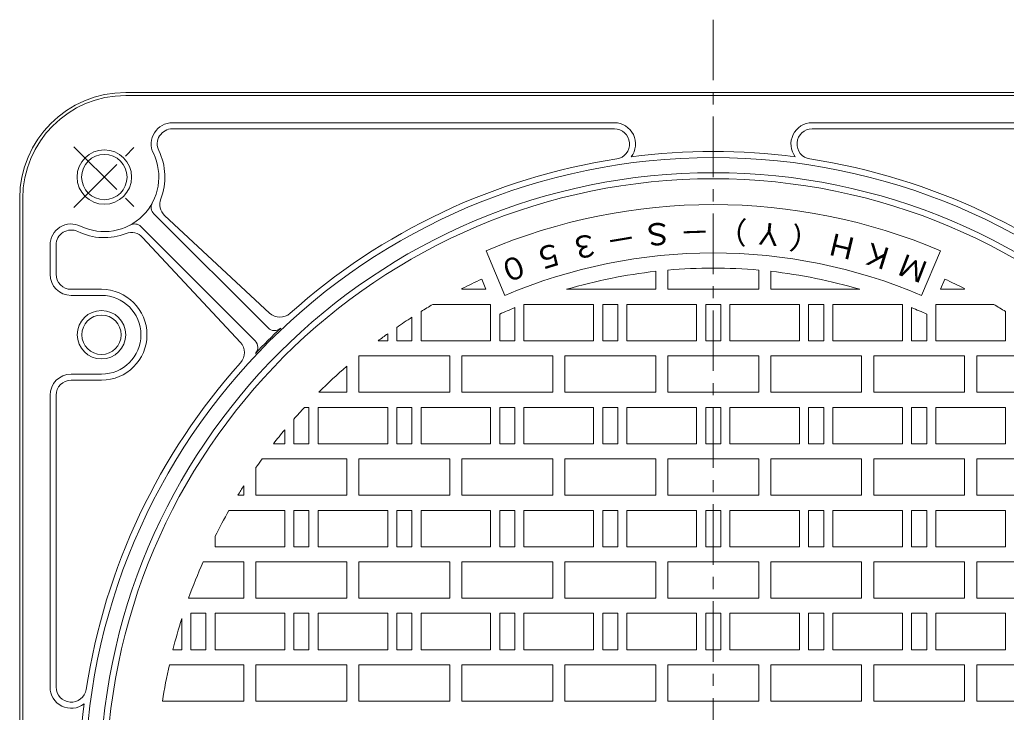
# Model space of a CAD drawing. Units: millimetres, scale not verified. Extents: x -579 to 760, y -540 to 531.
# Drawn here: x -542.2 to -216.5, y 302.5 to 531.2 of the extents above; entities that cross this region are included whole.
import ezdxf
from ezdxf.enums import TextEntityAlignment as Align

# ---------------------------------------------------------------- set-up
doc = ezdxf.new("R2010")
doc.units = ezdxf.units.MM
doc.header["$LTSCALE"] = 4
doc.linetypes.add('CHAIN1', pattern=[8, 5, -1, 1, -1])
for name, color, linetype, lineweight in [('0-0_通り芯', 6, 'CHAIN1', 9), ('0-1_躯体', 2, 'Continuous', 9), ('0-2_仕上', 3, 'Continuous', 9)]:
    doc.layers.add(name, color=color, linetype=linetype, lineweight=lineweight)
doc.styles.add('ＭＳ ゴシック', font='')
doc.styles.get('ＭＳ ゴシック').set_extended_font_data('MS Gothic')

msp = doc.modelspace()

# ---------------------------------------------------------------- linework, layer by layer
at = {"layer": '0-0_通り芯', "color": 3}
msp.add_line((-313.247, 531.221), (-313.247, 25.163), dxfattribs=at)
at = {"layer": '0-1_躯体'}
for p, q in [((-507.247, 507.192), (-119.247, 507.192)), ((-507.247, 506.192), (-119.247, 506.192)), ((-491.834, 497.192), (-345.9, 497.192)), ((-491.834, 495.192), (-345.9, 495.192)), ((-134.661, 497.192), (-280.594, 497.192)), ((-134.661, 495.192), (-280.594, 495.192)), ((-542.247, 472.192), (-542.247, 84.192)), ((-541.247, 472.192), (-541.247, 84.192)), ((-460.265, 429.453), (-497.967, 467.154)), ((-459.731, 434.341), (-494.4, 466.603)), ((-464.507, 425.21), (-502.209, 462.912)), ((-501.658, 459.346), (-469.396, 424.676)), ((-532.247, 456.779), (-532.247, 447.192)), ((-530.247, 456.779), (-530.247, 447.192)), ((-515.247, 442.192), (-525.247, 442.192)), ((-515.247, 440.192), (-525.247, 440.192)), ((-515.247, 414.192), (-525.247, 414.192)), ((-515.247, 412.192), (-525.247, 412.192)), ((-532.247, 407.192), (-532.247, 310.845)), ((-530.247, 407.192), (-530.247, 310.845))]:
    msp.add_line(p, q, dxfattribs=at)
at = {"layer": '0-1_躯体', "linetype": 'CHAIN1'}
for p, q in [((-524.346, 489.29), (-504.291, 469.236)), ((-524.346, 469.236), (-504.291, 489.29))]:
    msp.add_line(p, q, dxfattribs=at)
at = {"layer": '0-1_躯体'}
for centre, radius in [((-514.318, 479.263), 9), ((-514.318, 479.263), 7.5), ((-313.247, 278.192), 207.5), ((-313.247, 278.192), 202.5), ((-515.247, 427.192), 8), ((-515.247, 427.192), 6.5)]:
    msp.add_circle(centre, radius, dxfattribs=at)
for centre, radius, start, end in [((-507.247, 472.192), 35, 90, 180), ((-507.247, 472.192), 34, 90, 180), ((-491.834, 490.192), 7, 90, 205.92264), ((-491.834, 490.192), 5, 90, 205.92265), ((-345.9, 490.192), 7, 322.513, 90), ((-345.9, 490.192), 5, 278.75609, 90), ((-280.594, 490.192), 7, 90, 217.487), ((-280.594, 490.192), 5, 90, 261.24391), ((-514.318, 479.263), 18, 244.07736, 25.92264), ((-514.318, 479.263), 20, 338.90057, 25.92264), ((-313.247, 278.192), 209.5, 82.56801, 97.43199), ((-313.247, 278.192), 209.5, 98.7561, 131.83818), ((-313.247, 278.192), 209.5, 48.16182, 81.2439), ((-495.845, 469.276), 3, 151.60144, 224.99866), ((-490.994, 470.264), 5, 158.90036, 227.06), ((-525.247, 456.779), 7, 64.07736, 180), ((-504.33, 460.79), 3, 45, 118.39946), ((-525.247, 456.779), 5, 64.07735, 180), ((-514.318, 479.263), 20, 244.07736, 291.09943), ((-505.319, 455.939), 5, 42.94, 111.09964), ((-525.247, 447.192), 7, 180, 270), ((-525.247, 447.192), 5, 180, 270), ((-515.247, 427.192), 15, 0, 90), ((-515.247, 427.192), 13, 0, 90), ((-456.325, 438.001), 5, 227.05998, 311.83798), ((-515.247, 427.192), 13, 270, 0), ((-515.247, 427.192), 15, 270, 0), ((-313.247, 278.192), 208, 133.37048, 136.62947), ((-458.144, 431.574), 3, 224.99866, 313.37114), ((-473.056, 421.27), 5, 318.16193, 42.94), ((-466.629, 423.089), 3, 316.62886, 45), ((-313.247, 278.192), 209.5, 138.1618, 171.2439), ((-525.247, 407.192), 7, 90, 180), ((-525.247, 407.192), 5, 90, 180), ((-525.247, 310.845), 7, 180, 307.48601), ((-525.247, 310.845), 5, 180, 351.24391), ((-313.247, 278.192), 209.5, 172.56807, 187.43194)]:
    msp.add_arc(centre, radius, start, end, dxfattribs=at)
at = {"layer": '0-2_仕上'}
for p, q in [((-382.016, 440.201), (-388.267, 454.929)), ((-244.478, 440.201), (-238.227, 454.929)), ((-332.247, 448.133), (-332.247, 442.192)), ((-328.247, 448.533), (-328.247, 442.192)), ((-298.247, 448.533), (-298.247, 442.192)), ((-294.247, 448.133), (-294.247, 442.192)), ((-388.293, 442.192), (-389.717, 445.549)), ((-238.201, 442.192), (-236.777, 445.549)), ((-361.672, 442.192), (-332.247, 442.192)), ((-328.247, 442.192), (-298.247, 442.192)), ((-294.247, 442.192), (-264.822, 442.192)), ((-238.201, 442.192), (-230.247, 442.192)), ((-386.747, 437.192), (-405.848, 437.192)), ((-386.747, 425.192), (-386.747, 437.192)), ((-375.747, 425.192), (-375.747, 437.192)), ((-349.747, 425.192), (-349.747, 437.192)), ((-349.747, 437.192), (-344.747, 437.192)), ((-344.747, 425.192), (-344.747, 437.192)), ((-341.747, 425.192), (-341.747, 437.192)), ((-315.747, 425.192), (-315.747, 437.192)), ((-315.747, 437.192), (-310.747, 437.192)), ((-310.747, 425.192), (-310.747, 437.192)), ((-307.747, 425.192), (-307.747, 437.192)), ((-281.747, 425.192), (-281.747, 437.192)), ((-281.747, 437.192), (-276.747, 437.192)), ((-276.747, 425.192), (-276.747, 437.192)), ((-273.747, 425.192), (-273.747, 437.192)), ((-250.747, 437.192), (-273.747, 437.192)), ((-250.747, 425.192), (-250.747, 437.192)), ((-239.747, 425.192), (-239.747, 437.192)), ((-220.646, 437.192), (-239.747, 437.192)), ((-409.747, 425.192), (-409.747, 434.856)), ((-383.747, 425.192), (-383.747, 433.983)), ((-378.747, 425.192), (-378.747, 436.15)), ((-247.747, 425.192), (-247.747, 436.15)), ((-242.747, 425.192), (-242.747, 433.983)), ((-216.747, 425.192), (-216.747, 434.856)), ((-412.747, 425.192), (-412.747, 432.968)), ((-420.747, 425.192), (-420.747, 427.523)), ((-417.747, 425.192), (-417.747, 429.637)), ((-420.747, 425.192), (-423.913, 425.192)), ((-417.747, 425.192), (-412.747, 425.192)), ((-386.747, 425.192), (-409.747, 425.192)), ((-383.747, 425.192), (-378.747, 425.192)), ((-352.747, 425.192), (-375.747, 425.192)), ((-349.747, 425.192), (-344.747, 425.192)), ((-318.747, 425.192), (-341.747, 425.192)), ((-315.747, 425.192), (-310.747, 425.192)), ((-284.747, 425.192), (-307.747, 425.192)), ((-281.747, 425.192), (-276.747, 425.192)), ((-250.747, 425.192), (-273.747, 425.192)), ((-247.747, 425.192), (-242.747, 425.192)), ((-216.747, 425.192), (-239.747, 425.192)), ((-430.247, 420.192), (-430.247, 408.192)), ((-430.247, 420.192), (-400.247, 420.192)), ((-400.247, 420.192), (-400.247, 408.192)), ((-396.247, 420.192), (-396.247, 408.192)), ((-396.247, 420.192), (-366.247, 420.192)), ((-366.247, 420.192), (-366.247, 408.192)), ((-362.247, 420.192), (-362.247, 408.192)), ((-362.247, 420.192), (-332.247, 420.192)), ((-332.247, 420.192), (-332.247, 408.192)), ((-328.247, 420.192), (-328.247, 408.192)), ((-328.247, 420.192), (-298.247, 420.192)), ((-298.247, 420.192), (-298.247, 408.192)), ((-294.247, 420.192), (-294.247, 408.192)), ((-294.247, 420.192), (-264.247, 420.192)), ((-264.247, 420.192), (-264.247, 408.192)), ((-260.247, 420.192), (-260.247, 408.192)), ((-226.247, 420.192), (-226.247, 408.192)), ((-226.247, 420.192), (-196.247, 420.192)), ((-434.247, 416.81), (-434.247, 408.192)), ((-443.462, 408.192), (-434.247, 408.192)), ((-430.247, 408.192), (-400.247, 408.192)), ((-396.247, 408.192), (-366.247, 408.192)), ((-362.247, 408.192), (-332.247, 408.192)), ((-328.247, 408.192), (-298.247, 408.192)), ((-294.247, 408.192), (-264.247, 408.192)), ((-260.247, 408.192), (-230.247, 408.192)), ((-226.247, 408.192), (-196.247, 408.192)), ((-448.269, 403.192), (-446.747, 403.192)), ((-443.747, 391.192), (-443.747, 403.192)), ((-417.747, 391.192), (-417.747, 403.192)), ((-417.747, 403.192), (-412.747, 403.192)), ((-412.747, 391.192), (-412.747, 403.192)), ((-409.747, 391.192), (-409.747, 403.192)), ((-383.747, 391.192), (-383.747, 403.192)), ((-383.747, 403.192), (-378.747, 403.192)), ((-378.747, 391.192), (-378.747, 403.192)), ((-375.747, 391.192), (-375.747, 403.192)), ((-349.747, 391.192), (-349.747, 403.192)), ((-349.747, 403.192), (-344.747, 403.192)), ((-344.747, 391.192), (-344.747, 403.192)), ((-341.747, 391.192), (-341.747, 403.192)), ((-315.747, 391.192), (-315.747, 403.192)), ((-315.747, 403.192), (-310.747, 403.192)), ((-310.747, 391.192), (-310.747, 403.192)), ((-307.747, 391.192), (-307.747, 403.192)), ((-281.747, 391.192), (-281.747, 403.192)), ((-281.747, 403.192), (-276.747, 403.192)), ((-276.747, 391.192), (-276.747, 403.192)), ((-273.747, 391.192), (-273.747, 403.192)), ((-247.747, 391.192), (-247.747, 403.192)), ((-247.747, 403.192), (-242.747, 403.192)), ((-242.747, 391.192), (-242.747, 403.192)), ((-239.747, 391.192), (-239.747, 403.192)), ((-451.747, 391.192), (-451.747, 399.327)), ((-454.747, 391.192), (-454.747, 395.809)), ((-454.747, 391.192), (-458.461, 391.192)), ((-420.747, 391.192), (-443.747, 391.192)), ((-417.747, 391.192), (-412.747, 391.192)), ((-386.747, 391.192), (-409.747, 391.192)), ((-383.747, 391.192), (-378.747, 391.192)), ((-352.747, 391.192), (-375.747, 391.192)), ((-349.747, 391.192), (-344.747, 391.192)), ((-318.747, 391.192), (-341.747, 391.192)), ((-315.747, 391.192), (-310.747, 391.192)), ((-284.747, 391.192), (-307.747, 391.192)), ((-281.747, 391.192), (-276.747, 391.192)), ((-250.747, 391.192), (-273.747, 391.192)), ((-247.747, 391.192), (-242.747, 391.192)), ((-216.747, 391.192), (-239.747, 391.192)), ((-462.217, 386.192), (-434.247, 386.192)), ((-434.247, 386.192), (-434.247, 374.192)), ((-430.247, 386.192), (-430.247, 374.192)), ((-430.247, 386.192), (-400.247, 386.192)), ((-400.247, 386.192), (-400.247, 374.192)), ((-396.247, 386.192), (-396.247, 374.192)), ((-396.247, 386.192), (-366.247, 386.192)), ((-366.247, 386.192), (-366.247, 374.192)), ((-362.247, 386.192), (-362.247, 374.192)), ((-362.247, 386.192), (-332.247, 386.192)), ((-332.247, 386.192), (-332.247, 374.192)), ((-328.247, 386.192), (-328.247, 374.192)), ((-328.247, 386.192), (-298.247, 386.192)), ((-298.247, 386.192), (-298.247, 374.192)), ((-294.247, 386.192), (-294.247, 374.192)), ((-294.247, 386.192), (-264.247, 386.192)), ((-264.247, 386.192), (-264.247, 374.192)), ((-260.247, 386.192), (-260.247, 374.192)), ((-260.247, 386.192), (-230.247, 386.192)), ((-230.247, 386.192), (-230.247, 374.192)), ((-226.247, 386.192), (-226.247, 374.192)), ((-226.247, 386.192), (-196.247, 386.192)), ((-464.247, 383.334), (-464.247, 374.192)), ((-468.247, 377.343), (-468.247, 374.192)), ((-470.218, 374.192), (-468.247, 374.192)), ((-464.247, 374.192), (-434.247, 374.192)), ((-430.247, 374.192), (-400.247, 374.192)), ((-396.247, 374.192), (-366.247, 374.192)), ((-362.247, 374.192), (-332.247, 374.192)), ((-328.247, 374.192), (-298.247, 374.192)), ((-294.247, 374.192), (-264.247, 374.192)), ((-260.247, 374.192), (-230.247, 374.192)), ((-226.247, 374.192), (-196.247, 374.192)), ((-454.747, 369.192), (-473.169, 369.192)), ((-454.747, 357.192), (-454.747, 369.192)), ((-451.747, 357.192), (-451.747, 369.192)), ((-451.747, 369.192), (-446.747, 369.192)), ((-446.747, 357.192), (-446.747, 369.192)), ((-443.747, 357.192), (-443.747, 369.192)), ((-417.747, 357.192), (-417.747, 369.192)), ((-417.747, 369.192), (-412.747, 369.192)), ((-412.747, 357.192), (-412.747, 369.192)), ((-409.747, 357.192), (-409.747, 369.192)), ((-383.747, 357.192), (-383.747, 369.192)), ((-383.747, 369.192), (-378.747, 369.192)), ((-378.747, 357.192), (-378.747, 369.192)), ((-375.747, 357.192), (-375.747, 369.192)), ((-349.747, 357.192), (-349.747, 369.192)), ((-349.747, 369.192), (-344.747, 369.192)), ((-344.747, 357.192), (-344.747, 369.192)), ((-341.747, 357.192), (-341.747, 369.192)), ((-315.747, 357.192), (-315.747, 369.192)), ((-315.747, 369.192), (-310.747, 369.192)), ((-310.747, 357.192), (-310.747, 369.192)), ((-307.747, 357.192), (-307.747, 369.192)), ((-281.747, 357.192), (-281.747, 369.192)), ((-281.747, 369.192), (-276.747, 369.192)), ((-276.747, 357.192), (-276.747, 369.192)), ((-273.747, 357.192), (-273.747, 369.192)), ((-247.747, 357.192), (-247.747, 369.192)), ((-247.747, 369.192), (-242.747, 369.192)), ((-242.747, 357.192), (-242.747, 369.192)), ((-239.747, 357.192), (-239.747, 369.192)), ((-477.747, 357.192), (-477.747, 360.628)), ((-454.747, 357.192), (-477.747, 357.192)), ((-451.747, 357.192), (-446.747, 357.192)), ((-420.747, 357.192), (-443.747, 357.192)), ((-417.747, 357.192), (-412.747, 357.192)), ((-386.747, 357.192), (-409.747, 357.192)), ((-383.747, 357.192), (-378.747, 357.192)), ((-352.747, 357.192), (-375.747, 357.192)), ((-349.747, 357.192), (-344.747, 357.192)), ((-318.747, 357.192), (-341.747, 357.192)), ((-315.747, 357.192), (-310.747, 357.192)), ((-284.747, 357.192), (-307.747, 357.192)), ((-281.747, 357.192), (-276.747, 357.192)), ((-250.747, 357.192), (-273.747, 357.192)), ((-247.747, 357.192), (-242.747, 357.192)), ((-216.747, 357.192), (-239.747, 357.192)), ((-468.247, 352.192), (-481.711, 352.192)), ((-468.247, 352.192), (-468.247, 340.192)), ((-464.247, 352.192), (-464.247, 340.192)), ((-464.247, 352.192), (-434.247, 352.192)), ((-434.247, 352.192), (-434.247, 340.192)), ((-430.247, 352.192), (-430.247, 340.192)), ((-430.247, 352.192), (-400.247, 352.192)), ((-400.247, 352.192), (-400.247, 340.192)), ((-396.247, 352.192), (-396.247, 340.192)), ((-396.247, 352.192), (-366.247, 352.192)), ((-366.247, 352.192), (-366.247, 340.192)), ((-362.247, 352.192), (-362.247, 340.192)), ((-362.247, 352.192), (-332.247, 352.192)), ((-332.247, 352.192), (-332.247, 340.192)), ((-328.247, 352.192), (-328.247, 340.192)), ((-328.247, 352.192), (-298.247, 352.192)), ((-298.247, 352.192), (-298.247, 340.192)), ((-294.247, 352.192), (-294.247, 340.192)), ((-294.247, 352.192), (-264.247, 352.192)), ((-264.247, 352.192), (-264.247, 340.192)), ((-260.247, 352.192), (-260.247, 340.192)), ((-260.247, 352.192), (-230.247, 352.192)), ((-230.247, 352.192), (-230.247, 340.192)), ((-226.247, 352.192), (-226.247, 340.192)), ((-226.247, 352.192), (-196.247, 352.192)), ((-468.247, 340.192), (-486.487, 340.192)), ((-464.247, 340.192), (-434.247, 340.192)), ((-430.247, 340.192), (-400.247, 340.192)), ((-396.247, 340.192), (-366.247, 340.192)), ((-362.247, 340.192), (-332.247, 340.192)), ((-328.247, 340.192), (-298.247, 340.192)), ((-294.247, 340.192), (-264.247, 340.192)), ((-260.247, 340.192), (-230.247, 340.192)), ((-226.247, 340.192), (-196.247, 340.192)), ((-488.747, 323.192), (-488.747, 333.47)), ((-485.747, 323.192), (-485.747, 335.192)), ((-485.747, 335.192), (-480.747, 335.192)), ((-480.747, 323.192), (-480.747, 335.192)), ((-477.747, 323.192), (-477.747, 335.192)), ((-451.747, 323.192), (-451.747, 335.192)), ((-451.747, 335.192), (-446.747, 335.192)), ((-446.747, 323.192), (-446.747, 335.192)), ((-443.747, 323.192), (-443.747, 335.192)), ((-417.747, 323.192), (-417.747, 335.192)), ((-417.747, 335.192), (-412.747, 335.192)), ((-412.747, 323.192), (-412.747, 335.192)), ((-409.747, 323.192), (-409.747, 335.192)), ((-386.747, 335.192), (-409.747, 335.192)), ((-386.747, 323.192), (-386.747, 335.192)), ((-383.747, 323.192), (-383.747, 335.192)), ((-383.747, 335.192), (-378.747, 335.192)), ((-378.747, 323.192), (-378.747, 335.192)), ((-375.747, 323.192), (-375.747, 335.192)), ((-349.747, 323.192), (-349.747, 335.192)), ((-349.747, 335.192), (-344.747, 335.192)), ((-344.747, 323.192), (-344.747, 335.192)), ((-341.747, 323.192), (-341.747, 335.192)), ((-315.747, 323.192), (-315.747, 335.192)), ((-315.747, 335.192), (-310.747, 335.192)), ((-310.747, 323.192), (-310.747, 335.192)), ((-307.747, 323.192), (-307.747, 335.192)), ((-281.747, 323.192), (-281.747, 335.192)), ((-281.747, 335.192), (-276.747, 335.192)), ((-276.747, 323.192), (-276.747, 335.192)), ((-273.747, 323.192), (-273.747, 335.192)), ((-247.747, 323.192), (-247.747, 335.192)), ((-247.747, 335.192), (-242.747, 335.192)), ((-242.747, 323.192), (-242.747, 335.192)), ((-239.747, 323.192), (-239.747, 335.192)), ((-488.747, 323.192), (-491.659, 323.192)), ((-485.747, 323.192), (-480.747, 323.192)), ((-454.747, 323.192), (-477.747, 323.192)), ((-451.747, 323.192), (-446.747, 323.192)), ((-420.747, 323.192), (-443.747, 323.192)), ((-417.747, 323.192), (-412.747, 323.192)), ((-386.747, 323.192), (-409.747, 323.192)), ((-383.747, 323.192), (-378.747, 323.192)), ((-352.747, 323.192), (-375.747, 323.192)), ((-349.747, 323.192), (-344.747, 323.192)), ((-318.747, 323.192), (-341.747, 323.192)), ((-315.747, 323.192), (-310.747, 323.192)), ((-284.747, 323.192), (-307.747, 323.192)), ((-281.747, 323.192), (-276.747, 323.192)), ((-250.747, 323.192), (-273.747, 323.192)), ((-247.747, 323.192), (-242.747, 323.192)), ((-216.747, 323.192), (-239.747, 323.192)), ((-492.847, 318.192), (-468.247, 318.192)), ((-468.247, 318.192), (-468.247, 306.192)), ((-464.247, 318.192), (-464.247, 306.192)), ((-464.247, 318.192), (-434.247, 318.192)), ((-434.247, 318.192), (-434.247, 306.192)), ((-430.247, 318.192), (-430.247, 306.192)), ((-430.247, 318.192), (-400.247, 318.192)), ((-400.247, 318.192), (-400.247, 306.192)), ((-396.247, 318.192), (-366.247, 318.192)), ((-366.247, 318.192), (-366.247, 306.192)), ((-362.247, 318.192), (-362.247, 306.192)), ((-362.247, 318.192), (-332.247, 318.192)), ((-332.247, 318.192), (-332.247, 306.192)), ((-328.247, 318.192), (-328.247, 306.192)), ((-328.247, 318.192), (-298.247, 318.192)), ((-298.247, 318.192), (-298.247, 306.192)), ((-294.247, 318.192), (-294.247, 306.192)), ((-294.247, 318.192), (-264.247, 318.192)), ((-264.247, 318.192), (-264.247, 306.192)), ((-260.247, 318.192), (-230.247, 318.192)), ((-260.247, 318.192), (-260.247, 306.192)), ((-230.247, 318.192), (-230.247, 306.192)), ((-226.247, 318.192), (-226.247, 306.192)), ((-226.247, 318.192), (-196.247, 318.192)), ((-495.104, 306.192), (-468.247, 306.192)), ((-464.247, 306.192), (-434.247, 306.192)), ((-430.247, 306.192), (-400.247, 306.192)), ((-362.247, 306.192), (-332.247, 306.192)), ((-328.247, 306.192), (-298.247, 306.192)), ((-294.247, 306.192), (-264.247, 306.192)), ((-260.247, 306.192), (-230.247, 306.192)), ((-226.247, 306.192), (-196.247, 306.192))]:
    msp.add_line(p, q, dxfattribs=at)
for points in [[(-396.247, 442.408), (-396.247, 442.192), (-388.293, 442.192)], [(-352.747, 425.192), (-352.747, 437.192), (-375.747, 437.192)], [(-318.747, 425.192), (-318.747, 437.192), (-341.747, 437.192)], [(-284.747, 425.192), (-284.747, 437.192), (-307.747, 437.192)], [(-260.247, 420.192), (-230.247, 420.192), (-230.247, 408.192)], [(-451.747, 391.192), (-446.747, 391.192), (-446.747, 403.192)], [(-420.747, 391.192), (-420.747, 403.192), (-443.747, 403.192)], [(-386.747, 391.192), (-386.747, 403.192), (-409.747, 403.192)], [(-352.747, 391.192), (-352.747, 403.192), (-375.747, 403.192)], [(-318.747, 391.192), (-318.747, 403.192), (-341.747, 403.192)], [(-284.747, 391.192), (-284.747, 403.192), (-307.747, 403.192)], [(-250.747, 391.192), (-250.747, 403.192), (-273.747, 403.192)], [(-216.747, 391.192), (-216.747, 403.192), (-239.747, 403.192)], [(-420.747, 357.192), (-420.747, 369.192), (-443.747, 369.192)], [(-386.747, 357.192), (-386.747, 369.192), (-409.747, 369.192)], [(-352.747, 357.192), (-352.747, 369.192), (-375.747, 369.192)], [(-318.747, 357.192), (-318.747, 369.192), (-341.747, 369.192)], [(-284.747, 357.192), (-284.747, 369.192), (-307.747, 369.192)], [(-250.747, 357.192), (-250.747, 369.192), (-273.747, 369.192)], [(-216.747, 357.192), (-216.747, 369.192), (-239.747, 369.192)], [(-454.747, 323.192), (-454.747, 335.192), (-477.747, 335.192)], [(-420.747, 323.192), (-420.747, 335.192), (-443.747, 335.192)], [(-352.747, 323.192), (-352.747, 335.192), (-375.747, 335.192)], [(-318.747, 323.192), (-318.747, 335.192), (-341.747, 335.192)], [(-284.747, 323.192), (-284.747, 335.192), (-307.747, 335.192)], [(-250.747, 323.192), (-250.747, 335.192), (-273.747, 335.192)], [(-216.747, 323.192), (-216.747, 335.192), (-239.747, 335.192)], [(-396.247, 318.192), (-396.247, 306.192), (-366.247, 306.192)]]:
    msp.add_lwpolyline(points, dxfattribs=at)
msp.add_circle((-313.247, 278.192), 200.5, dxfattribs=at)
for radius, start, end in [(192, 67, 113), (176, 67, 113), (171, 96.37938, 106.4505), (171, 84.96758, 95.03242), (171, 73.5495, 83.62062), (184, 114.55713, 116.81349), (184, 63.15611, 65.44287), (184, 120.21642, 121.63173), (184, 58.36827, 59.78358), (171, 112.52222, 114.34822), (171, 65.65178, 67.47778), (184, 122.73552, 124.6064), (184, 125.74933, 126.97356), (184, 131.11784, 135.04738), (184, 137.20728, 138.82643), (184, 140.26624, 142.11122), (184, 144.05867, 145.15027), (184, 147.39366, 148.55099), (184, 150.35892, 153.38326), (184, 156.28583, 160.30844), (184, 162.51697, 165.84386), (184, 167.44414, 171.24707)]:
    msp.add_arc((-313.247, 278.192), radius, start, end, dxfattribs=at)

# ---------------------------------------------------------------- texts
at = {"layer": '0-0_通り芯', "style": 'ＭＳ ゴシック'}
for s, rotation, p in [('Ｓ', 185.75, (-327.208, 466.742)), ('）', 178.084, (-301.929, 466.919)), ('Ｙ', 174.25, (-289.337, 465.74)), ('（', 170.416, (-276.852, 463.722)), ('３', 193.416, (-352.237, 463.194)), ('－', 189.583, (-339.782, 465.387)), ('－', 181.917, (-314.571, 467.254)), ('Ｈ', 166.584, (-264.53, 460.874)), ('５', 197.25, (-364.518, 460.174)), ('Ｋ', 162.751, (-252.426, 457.208)), ('０', 201.084, (-376.57, 456.339)), ('Ｍ', 158.917, (-240.594, 452.741))]:
    msp.add_text(s, height=7.331, rotation=rotation, dxfattribs=at).set_placement(p, align=Align.BOTTOM_LEFT)

doc.saveas('drawing.dxf')
